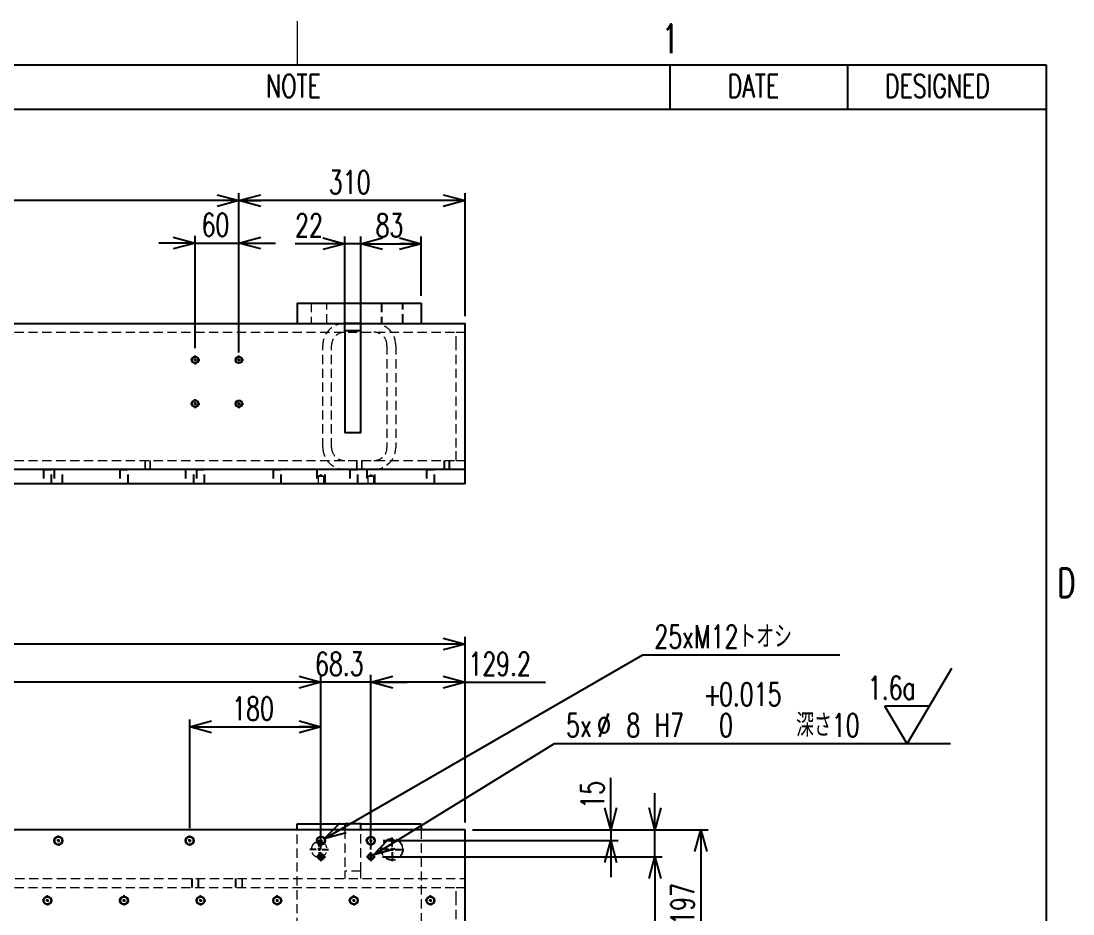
# Model space of a CAD drawing. Header units: millimetres. Extents: x 30 to 8380, y 30 to 5898.
# Drawn here: x 6905 to 8347, y 4663 to 5888 of the extents above; entities that cross this region are included whole.
import ezdxf

# ---------------------------------------------------------------- set-up
doc = ezdxf.new("R2010")
doc.units = ezdxf.units.MM
doc.header["$LTSCALE"] = 10
doc.linetypes.add('HIDDEN', pattern=[1.905, 1.27, -0.635])
doc.layers.add('FORMAT', color=7, linetype='Continuous')
doc.styles.add('SLDTEXTSTYLE0', font='TXT', dxfattribs={"width": 0.7, "bigfont": 'bigfont'})
doc.dimstyles.new('SLDDIMSTYLE0', dxfattribs={"dimtxt": 36.380208, "dimasz": 30, "dimexe": 0, "dimexo": 0.0625, "dimgap": 9.095052, "dimtad": 0, "dimtih": 1, "dimtoh": 1, "dimdec": 6, "dimrnd": 1e-09, "dimzin": 12, "dimdsep": 46, "dimtxsty": 'SLDTEXTSTYLE0', "dimblk1": 'OPEN30', "dimblk2": 'OPEN30', "dimsah": 1, "dimcen": 0, "dimadec": 0, "dimazin": 3, "dimtfac": 1, "dimtdec": 3, "dimtofl": 0, "dimtmove": 0, "dimatfit": 3, "dimldrblk": 'OPEN30', "dimfxl": 1, "dimfrac": 2, "dimtolj": 1, "dimtzin": 12, "dimarcsym": 0})
doc.dimstyles.new('SLDDIMSTYLE1', dxfattribs={"dimtxt": 36.380208, "dimasz": 30, "dimexe": 0, "dimexo": 0.0625, "dimgap": 9.095052, "dimtad": 3, "dimrnd": 1e-09, "dimzin": 12, "dimdsep": 46, "dimtxsty": 'SLDTEXTSTYLE0', "dimblk1": 'OPEN30', "dimblk2": 'OPEN30', "dimsah": 1, "dimcen": 0.09, "dimadec": 0, "dimazin": 3, "dimtfac": 1, "dimtdec": 3, "dimtofl": 0, "dimtmove": 0, "dimatfit": 3, "dimldrblk": 'OPEN30', "dimfxl": 1, "dimfrac": 2, "dimtolj": 1, "dimtzin": 12, "dimarcsym": 0})
doc.dimstyles.new('SLDDIMSTYLE2', dxfattribs={"dimtxt": 36.380208, "dimasz": 30, "dimexe": 0, "dimexo": 0.0625, "dimgap": 9.095052, "dimtad": 3, "dimrnd": 1e-09, "dimzin": 12, "dimdsep": 46, "dimtxsty": 'SLDTEXTSTYLE0', "dimblk1": 'OPEN30', "dimblk2": 'OPEN30', "dimsah": 1, "dimcen": 0.09, "dimadec": 0, "dimazin": 3, "dimtfac": 1, "dimtdec": 3, "dimtmove": 0, "dimatfit": 0, "dimldrblk": 'OPEN30', "dimfxl": 1, "dimfrac": 2, "dimtolj": 1, "dimtzin": 12, "dimarcsym": 0})
doc.dimstyles.new('SLDDIMSTYLE5', dxfattribs={"dimtxt": 36.380208, "dimasz": 30, "dimexe": 0, "dimexo": 0.0625, "dimgap": 9.095052, "dimtad": 0, "dimtih": 1, "dimtoh": 1, "dimdec": 6, "dimrnd": 1e-09, "dimzin": 12, "dimdsep": 46, "dimtxsty": 'SLDTEXTSTYLE0', "dimblk1": 'OPEN30', "dimblk2": 'OPEN30', "dimsah": 1, "dimcen": 0, "dimadec": 0, "dimazin": 3, "dimtol": 1, "dimtp": 0.015, "dimtfac": 1, "dimtdec": 3, "dimtofl": 0, "dimtmove": 0, "dimatfit": 3, "dimldrblk": 'OPEN30', "dimfxl": 1, "dimfrac": 2, "dimtolj": 1, "dimtzin": 0, "dimarcsym": 0})
doc.dimstyles.new('SLDDIMSTYLE7', dxfattribs={"dimtxt": 36.380208, "dimasz": 30, "dimexe": 0, "dimexo": 0.0625, "dimgap": 9.095052, "dimtad": 3, "dimrnd": 1e-09, "dimzin": 12, "dimdsep": 46, "dimtxsty": 'SLDTEXTSTYLE0', "dimblk1": 'OPEN30', "dimblk2": 'OPEN30', "dimsah": 1, "dimcen": 0.09, "dimadec": 0, "dimazin": 3, "dimtol": 1, "dimtp": 0.1, "dimtm": 0.1, "dimtfac": 1, "dimtdec": 1, "dimtmove": 0, "dimatfit": 0, "dimldrblk": 'OPEN30', "dimfxl": 1, "dimfrac": 2, "dimtolj": 1, "dimarcsym": 0})

# ---------------------------------------------------------------- blocks, each defined once
blk = doc.blocks.new('SW_TABLEANNOTATION_0')
at = {"layer": 'FORMAT', "color": 0}
for p, q in [((360.5, 0), (1382.9, 0)), ((1382.9, 0), (1382.9, -60.6)), ((1382.9, 0), (1626.6, 0)), ((1626.6, 0), (1626.6, -60.6)), ((1626.6, 0), (1898.8, 0)), ((1898.8, 0), (1898.8, -60.6)), ((360.5, -60.6), (1382.9, -60.6)), ((1382.9, -60.6), (1626.6, -60.6)), ((1626.6, -60.6), (1898.8, -60.6))]:
    blk.add_line(p, q, dxfattribs=at)
at = {"layer": 'FORMAT', "color": 0, "char_height": 31.75, "attachment_point": 1, "style": 'SLDTEXTSTYLE0'}
for s, insert in [('NOTE', (829.4, -13.1)), ('DATE', (1462.4, -13.1)), ('DESIGNED', (1678, -13.1))]:
    blk.add_mtext(s, dxfattribs=dict(at, insert=insert))
blk = doc.blocks.new('_Open30')
at = {"color": 0, "linetype": 'ByBlock', "lineweight": -2}
for p, q in [((-1, 0.267949), (0, 0)), ((0, 0), (-1, -0.267949)), ((0, 0), (-1, 0))]:
    blk.add_line(p, q, dxfattribs=at)
blk = doc.blocks.new('_D_26')
at = {"layer": 'FORMAT', "transparency": 16777216}
for p, q in [((2953.6, 4788.9), (2953.6, 5043.3)), ((7513.6, 5033.3), (2953.6, 5033.3)), ((7513.6, 4788.9), (7513.6, 5043.3))]:
    blk.add_line(p, q, dxfattribs=at)
at = {"layer": 'FORMAT', "transparency": 16777216, "xscale": 30, "yscale": 30, "rotation": 180}
blk.add_blockref('_Open30', (2953.6, 5033.3, 104), dxfattribs=at)
at = {"layer": 'FORMAT', "transparency": 16777216, "xscale": 30, "yscale": 30}
blk.add_blockref('_Open30', (7513.6, 5033.3, 104), dxfattribs=at)
at = {"layer": 'FORMAT', "transparency": 16777216, "insert": (5191.2, 5074.2), "char_height": 31.75, "attachment_point": 1, "style": 'SLDTEXTSTYLE0'}
blk.add_mtext('4560', dxfattribs=at)
blk = doc.blocks.new('_D_27')
at = {"layer": 'FORMAT', "transparency": 16777216}
for p, q in [((7384.4, 4751.9), (7384.4, 4991.2)), ((7513.6, 4788.9), (7513.6, 4991.2)), ((7513.6, 4981.2), (7384.4, 4981.2)), ((7513.6, 4981.2), (7623.9, 4981.2))]:
    blk.add_line(p, q, dxfattribs=at)
at = {"layer": 'FORMAT', "transparency": 16777216, "xscale": 30, "yscale": 30, "rotation": 180}
blk.add_blockref('_Open30', (7384.4, 4981.2, 104), dxfattribs=at)
at = {"layer": 'FORMAT', "transparency": 16777216, "xscale": 30, "yscale": 30}
blk.add_blockref('_Open30', (7513.6, 4981.2, 104), dxfattribs=at)
at = {"layer": 'FORMAT', "transparency": 16777216, "insert": (7518.1, 5022.1), "char_height": 31.75, "attachment_point": 1, "style": 'SLDTEXTSTYLE0'}
blk.add_mtext('129.2', dxfattribs=at)
blk = doc.blocks.new('_D_28')
at = {"layer": 'FORMAT', "transparency": 16777216}
for p, q in [((7316.1, 4757.9), (7316.1, 4991.2)), ((7384.4, 4757.9), (7384.4, 4991.2)), ((7316.1, 4981.2), (7266.1, 4981.2)), ((7384.4, 4981.2), (7316.1, 4981.2)), ((7384.4, 4981.2), (7434.4, 4981.2))]:
    blk.add_line(p, q, dxfattribs=at)
at = {"layer": 'FORMAT', "transparency": 16777216, "xscale": 30, "yscale": 30}
blk.add_blockref('_Open30', (7316.1, 4981.2, 104), dxfattribs=at)
at = {"layer": 'FORMAT', "transparency": 16777216, "xscale": 30, "yscale": 30, "rotation": 180}
blk.add_blockref('_Open30', (7384.4, 4981.2, 104), dxfattribs=at)
at = {"layer": 'FORMAT', "transparency": 16777216, "insert": (7307.9, 5022.1), "char_height": 31.75, "attachment_point": 1, "style": 'SLDTEXTSTYLE0'}
blk.add_mtext('68.3', dxfattribs=at)
blk = doc.blocks.new('_D_29')
at = {"layer": 'FORMAT', "transparency": 16777216}
for p, q in [((5336.1, 4757.9), (5336.1, 4991.2)), ((7316.1, 4757.9), (7316.1, 4991.2)), ((7316.1, 4981.2), (5336.1, 4981.2))]:
    blk.add_line(p, q, dxfattribs=at)
at = {"layer": 'FORMAT', "transparency": 16777216, "xscale": 30, "yscale": 30, "rotation": 180}
blk.add_blockref('_Open30', (5336.1, 4981.2, 104), dxfattribs=at)
at = {"layer": 'FORMAT', "transparency": 16777216, "xscale": 30, "yscale": 30}
blk.add_blockref('_Open30', (7316.1, 4981.2, 104), dxfattribs=at)
at = {"layer": 'FORMAT', "transparency": 16777216, "char_height": 31.75, "attachment_point": 1, "style": 'SLDTEXTSTYLE0'}
for s, insert in [('11xP180=', (6199.1, 5022.1)), ('1980', (6368.4, 5022.1))]:
    blk.add_mtext(s, dxfattribs=dict(at, insert=insert))
blk = doc.blocks.new('_D_30')
at = {"layer": 'FORMAT', "transparency": 16777216}
for p, q in [((7136.1, 4781), (7136.1, 4929.9)), ((7136.1, 4919.9), (7316.1, 4919.9)), ((7316.1, 4751.9), (7316.1, 4929.9))]:
    blk.add_line(p, q, dxfattribs=at)
at = {"layer": 'FORMAT', "transparency": 16777216, "xscale": 30, "yscale": 30, "rotation": 180}
blk.add_blockref('_Open30', (7136.1, 4919.9, 104), dxfattribs=at)
at = {"layer": 'FORMAT', "transparency": 16777216, "xscale": 30, "yscale": 30}
blk.add_blockref('_Open30', (7316.1, 4919.9, 104), dxfattribs=at)
at = {"layer": 'FORMAT', "transparency": 16777216, "insert": (7194.3, 4960.9), "char_height": 31.75, "attachment_point": 1, "style": 'SLDTEXTSTYLE0'}
blk.add_mtext('180', dxfattribs=at)
blk = doc.blocks.new('_D_31')
at = {"layer": 'FORMAT', "transparency": 16777216}
for p, q in [((7320.5, 4766.4), (7757.2, 5018.6)), ((7757.2, 5018.6), (8027.1, 5018.6))]:
    blk.add_line(p, q, dxfattribs=at)
at = {"layer": 'FORMAT', "transparency": 16777216, "xscale": 30, "yscale": 30, "rotation": 210}
blk.add_blockref('_Open30', (7320.5, 4766.4, 104), dxfattribs=at)
at = {"layer": 'FORMAT', "transparency": 16777216, "insert": (7773.1, 5059.5), "char_height": 31.75, "attachment_point": 1, "style": 'SLDTEXTSTYLE0'}
blk.add_mtext('25xM12トオシ', dxfattribs=at)
blk = doc.blocks.new('_D_36')
at = {"layer": 'FORMAT', "transparency": 16777216}
for p, q in [((7387.8, 4744), (7636.2, 4897)), ((7636.2, 4897), (8179.1, 4897))]:
    blk.add_line(p, q, dxfattribs=at)
at = {"layer": 'FORMAT', "transparency": 16777216, "xscale": 30, "yscale": 30, "rotation": 211.6396767758}
blk.add_blockref('_Open30', (7387.8, 4744, 104), dxfattribs=at)
at = {"layer": 'FORMAT', "transparency": 16777216, "attachment_point": 1, "style": 'SLDTEXTSTYLE0'}
for s, insert, char_height in [('+', (7840.4, 4980.3), 31.8), ('0.015', (7861.6, 4980.3), 31.75), ('5x', (7652, 4938), 31.75), ('%%c', (7694.4, 4938), 31.75), ('8', (7734.6, 4938), 31.8), ('H7', (7773.6, 4938), 31.75), ('0', (7861.6, 4938), 31.8), ('深さ10', (7967.4, 4938), 31.75)]:
    blk.add_mtext(s, dxfattribs=dict(at, insert=insert, char_height=char_height))
blk = doc.blocks.new('_D_37')
at = {"layer": 'FORMAT', "transparency": 16777216}
for p, q in [((7523.6, 4778.9), (7846.8, 4778.9)), ((7836.8, 4778.9), (7836.8, 4581.9)), ((7504, 4581.9), (7846.8, 4581.9))]:
    blk.add_line(p, q, dxfattribs=at)
at = {"layer": 'FORMAT', "transparency": 16777216, "xscale": 30, "yscale": 30}
for p, rotation in [((7836.8, 4778.9, 104), 90), ((7836.8, 4581.9, 104), 270)]:
    blk.add_blockref('_Open30', p, dxfattribs=dict(at, rotation=rotation))
at = {"layer": 'FORMAT', "transparency": 16777216, "insert": (7795.8, 4648.6), "char_height": 31.75, "attachment_point": 1, "rotation": 90, "style": 'SLDTEXTSTYLE0'}
blk.add_mtext('197', dxfattribs=at)
blk = doc.blocks.new('_D_59')
at = {"layer": 'FORMAT', "transparency": 16777216}
for p, q in [((7713.3, 4778.9), (7713.3, 4850)), ((7523.6, 4778.9), (7723.3, 4778.9)), ((7713.3, 4778.9), (7713.3, 4763.9)), ((7401.5, 4763.9), (7723.3, 4763.9)), ((7713.3, 4763.9), (7713.3, 4713.9))]:
    blk.add_line(p, q, dxfattribs=at)
at = {"layer": 'FORMAT', "transparency": 16777216, "xscale": 30, "yscale": 30}
for p, rotation in [((7713.3, 4778.9, 104), 270), ((7713.3, 4763.9, 104), 90)]:
    blk.add_blockref('_Open30', p, dxfattribs=dict(at, rotation=rotation))
at = {"layer": 'FORMAT', "transparency": 16777216, "insert": (7672.3, 4807.7), "char_height": 31.75, "attachment_point": 1, "rotation": 90, "style": 'SLDTEXTSTYLE0'}
blk.add_mtext('15', dxfattribs=at)
blk = doc.blocks.new('_D_80')
at = {"layer": 'FORMAT', "transparency": 16777216}
for p, q in [((7773.8, 4778.9), (7773.8, 4828.9)), ((7523.6, 4778.9), (7783.8, 4778.9)), ((7773.8, 4741.9), (7773.8, 4778.9)), ((7400.4, 4741.9), (7783.8, 4741.9)), ((7773.8, 4741.9), (7773.8, 4524))]:
    blk.add_line(p, q, dxfattribs=at)
at = {"layer": 'FORMAT', "transparency": 16777216, "xscale": 30, "yscale": 30}
for p, rotation in [((7773.8, 4778.9, 104), 270), ((7773.8, 4741.9, 104), 90)]:
    blk.add_blockref('_Open30', p, dxfattribs=dict(at, rotation=rotation))
at = {"layer": 'FORMAT', "transparency": 16777216, "char_height": 31.75, "attachment_point": 1, "rotation": 90, "style": 'SLDTEXTSTYLE0'}
for s, insert in [('±0.1', (7732.9, 4584.2)), ('37', (7732.9, 4524))]:
    blk.add_mtext(s, dxfattribs=dict(at, insert=insert))
blk = doc.blocks.new('SW_CENTERMARKSYMBOL_20')
at = {"layer": 'FORMAT', "color": 0}
for p, q in [((3664.3, 0), (3661.2, 0)), ((3668.3, 0), (3666.3, 0)), ((3668.3, 4), (3668.3, 7.1)), ((3668.3, 0), (3668.3, 2)), ((3668.3, 0), (3668.3, -2)), ((3668.3, 0), (3670.3, 0)), ((3672.3, 0), (3675.4, 0)), ((3844.3, 0), (3841.2, 0)), ((3848.3, 0), (3846.3, 0)), ((3848.3, 4), (3848.3, 7.1)), ((3848.3, 0), (3848.3, 2)), ((3848.3, 0), (3848.3, -2)), ((3848.3, 0), (3850.3, 0)), ((3852.3, 0), (3855.4, 0)), ((4024.3, 0), (4021.2, 0)), ((4028.3, 0), (4026.3, 0)), ((4028.3, 4), (4028.3, 7.1)), ((4028.3, 0), (4028.3, 2)), ((4028.3, 0), (4028.3, -2)), ((4028.3, 0), (4030.3, 0)), ((4032.3, 0), (4035.4, 0)), ((4092.6, 0), (4089.5, 0)), ((4096.6, 0), (4094.6, 0)), ((4096.6, 4), (4096.6, 7.1)), ((4096.6, 0), (4096.6, 2)), ((4096.6, 0), (4096.6, -2)), ((4096.6, 0), (4098.6, 0)), ((4100.6, 0), (4103.7, 0)), ((3668.3, -4), (3668.3, -7.1)), ((3848.3, -4), (3848.3, -7.1)), ((4028.3, -4), (4028.3, -7.1)), ((4096.6, -4), (4096.6, -7.1))]:
    blk.add_line(p, q, dxfattribs=at)
blk = doc.blocks.new('SW_CENTERMARKSYMBOL_21')
at = {"layer": 'FORMAT', "color": 0}
for p, q in [((3936, 1000), (3932.9, 1000)), ((3940, 1000), (3938, 1000)), ((3940, 1004), (3940, 1007.1)), ((3940, 1000), (3940, 1002)), ((3940, 1000), (3940, 998)), ((3940, 1000), (3942, 1000)), ((3940, 996), (3940, 992.9)), ((3944, 1000), (3947.1, 1000)), ((4041, 1000), (4037.9, 1000)), ((4045, 1000), (4043, 1000)), ((4045, 1004), (4045, 1007.1)), ((4045, 1000), (4045, 1002)), ((4045, 1000), (4045, 998)), ((4045, 1000), (4047, 1000)), ((4045, 996), (4045, 992.9)), ((4049, 1000), (4052.1, 1000)), ((4146, 1000), (4142.9, 1000)), ((4150, 1000), (4148, 1000)), ((4150, 1004), (4150, 1007.1)), ((4150, 1000), (4150, 1002)), ((4150, 1000), (4150, 998)), ((4150, 1000), (4152, 1000)), ((4150, 996), (4150, 992.9)), ((4154, 1000), (4157.1, 1000)), ((4251, 1000), (4247.9, 1000)), ((4255, 1000), (4253, 1000)), ((4255, 1004), (4255, 1007.1)), ((4255, 1000), (4255, 1002)), ((4255, 1000), (4255, 998)), ((4255, 1000), (4257, 1000)), ((4255, 996), (4255, 992.9)), ((4259, 1000), (4262.1, 1000)), ((4356, 1000), (4352.9, 1000)), ((4360, 1000), (4358, 1000)), ((4360, 1004), (4360, 1007.1)), ((4360, 1000), (4360, 1002)), ((4360, 1000), (4360, 998)), ((4360, 1000), (4362, 1000)), ((4360, 996), (4360, 992.9)), ((4364, 1000), (4367.1, 1000)), ((4461, 1000), (4457.9, 1000)), ((4465, 1000), (4463, 1000)), ((4465, 1004), (4465, 1007.1)), ((4465, 1000), (4465, 1002)), ((4465, 1000), (4465, 998)), ((4465, 1000), (4467, 1000)), ((4465, 996), (4465, 992.9)), ((4469, 1000), (4472.1, 1000))]:
    blk.add_line(p, q, dxfattribs=at)
blk = doc.blocks.new('SW_CENTERMARKSYMBOL_24')
at = {"layer": 'FORMAT', "color": 0}
for p, q in [((870, 4), (870, 16.25)), ((866, 0), (853.75, 0)), ((870, 0), (868, 0)), ((870, 0), (870, 2)), ((870, 0), (870, -2)), ((870, 0), (872, 0)), ((874, 0), (886.25, 0)), ((870, -4), (870, -16.25))]:
    blk.add_line(p, q, dxfattribs=at)
blk = doc.blocks.new('SW_CENTERMARKSYMBOL_25')
at = {"layer": 'FORMAT', "color": 0}
for p, q in [((866, 0), (857.25, 0)), ((870, 0), (868, 0)), ((870, 4), (870, 12.75)), ((870, 0), (870, 2)), ((870, 0), (870, -2)), ((870, 0), (872, 0)), ((874, 0), (882.75, 0)), ((870, -4), (870, -12.75))]:
    blk.add_line(p, q, dxfattribs=at)
blk = doc.blocks.new('SW_CENTERMARKSYMBOL_33')
at = {"layer": 'FORMAT', "color": 0}
for p, q in [((-4, 0), (-6, 0)), ((0, 0), (-2, 0)), ((0, 4), (0, 6)), ((0, 0), (0, 2)), ((0, 0), (0, -2)), ((0, 0), (2, 0)), ((4, 0), (6, 0)), ((0, -4), (0, -6))]:
    blk.add_line(p, q, dxfattribs=at)
blk = doc.blocks.new('SW_CENTERMARKSYMBOL_34')
at = {"layer": 'FORMAT', "color": 0}
for p, q in [((-4, 0), (-6, 0)), ((0, 0), (-2, 0)), ((0, 4), (0, 6)), ((0, 0), (0, 2)), ((0, 0), (0, -2)), ((0, 0), (2, 0)), ((4, 0), (6, 0)), ((0, -4), (0, -6))]:
    blk.add_line(p, q, dxfattribs=at)
blk = doc.blocks.new('SW_SFSYMBOL_3')
at = {"layer": 'FORMAT', "color": 0}
for p, q in [((54, -52), (115.3, 52)), ((54, -52), (23.3, 0)), ((84.6, 0), (23.3, 0))]:
    blk.add_line(p, q, dxfattribs=at)
at = {"layer": 'FORMAT', "color": 0, "insert": (0, 40.9), "char_height": 31.75, "attachment_point": 1, "style": 'SLDTEXTSTYLE0'}
blk.add_mtext('1.6a', dxfattribs=at)
blk = doc.blocks.new('SW_DOWELSYMBOL_6')
at = {"linetype": 'Continuous', "lineweight": 18}
h = blk.add_hatch(color=0, dxfattribs=at)
edge = h.paths.add_edge_path(flags=0)
edge.add_arc((0, 0), 4, 180, 270)
edge.add_line((0, -4), (0, 0))
edge.add_line((0, 0), (-4, 0))
h = blk.add_hatch(color=0, dxfattribs=at)
edge = h.paths.add_edge_path(flags=0)
edge.add_arc((0, 0), 4, 0, 90)
edge.add_line((0, 4), (0, 0))
edge.add_line((0, 0), (4, 0))
at = {"layer": 'FORMAT', "color": 0}
blk.add_circle((0, 0), 4, dxfattribs=at)
blk = doc.blocks.new('SW_DOWELSYMBOL_7')
at = {"linetype": 'Continuous', "lineweight": 18}
h = blk.add_hatch(color=0, dxfattribs=at)
edge = h.paths.add_edge_path(flags=0)
edge.add_arc((0, 0), 4, 180, 270)
edge.add_line((0, -4), (0, 0))
edge.add_line((0, 0), (-4, 0))
h = blk.add_hatch(color=0, dxfattribs=at)
edge = h.paths.add_edge_path(flags=0)
edge.add_arc((0, 0), 4, 0, 90)
edge.add_line((0, 4), (0, 0))
edge.add_line((0, 0), (4, 0))
at = {"layer": 'FORMAT', "color": 0}
blk.add_circle((0, 0), 4, dxfattribs=at)
blk = doc.blocks.new('_D_132')
at = {"layer": 'FORMAT', "transparency": 16777216}
for p, q in [((7203.6, 5439.2), (7203.6, 5651.4)), ((7513.6, 5641.4), (7203.6, 5641.4)), ((7513.6, 5482.9), (7513.6, 5651.4))]:
    blk.add_line(p, q, dxfattribs=at)
at = {"layer": 'FORMAT', "transparency": 16777216, "xscale": 30, "yscale": 30, "rotation": 180}
blk.add_blockref('_Open30', (7203.6, 5641.4, 530), dxfattribs=at)
at = {"layer": 'FORMAT', "transparency": 16777216, "xscale": 30, "yscale": 30}
blk.add_blockref('_Open30', (7513.6, 5641.4, 530), dxfattribs=at)
at = {"layer": 'FORMAT', "transparency": 16777216, "insert": (7326.8, 5682.4), "char_height": 31.75, "attachment_point": 1, "style": 'SLDTEXTSTYLE0'}
blk.add_mtext('310', dxfattribs=at)
blk = doc.blocks.new('_D_133')
at = {"layer": 'FORMAT', "transparency": 16777216}
for p, q in [((6228.6, 5439.2), (6228.6, 5651.4)), ((7203.6, 5641.4), (6228.6, 5641.4)), ((7203.6, 5439.2), (7203.6, 5651.4))]:
    blk.add_line(p, q, dxfattribs=at)
at = {"layer": 'FORMAT', "transparency": 16777216, "xscale": 30, "yscale": 30, "rotation": 180}
blk.add_blockref('_Open30', (6228.6, 5641.4, 530), dxfattribs=at)
at = {"layer": 'FORMAT', "transparency": 16777216, "xscale": 30, "yscale": 30}
blk.add_blockref('_Open30', (7203.6, 5641.4, 530), dxfattribs=at)
at = {"layer": 'FORMAT', "transparency": 16777216, "insert": (6684.3, 5682.4), "char_height": 31.75, "attachment_point": 1, "style": 'SLDTEXTSTYLE0'}
blk.add_mtext('975', dxfattribs=at)
blk = doc.blocks.new('_D_141')
at = {"layer": 'FORMAT', "transparency": 16777216}
for p, q in [((7143.6, 5583.1), (7093.6, 5583.1)), ((7143.6, 5439.2), (7143.6, 5593.1)), ((7143.6, 5583.1), (7203.6, 5583.1)), ((7203.6, 5432.9), (7203.6, 5593.1)), ((7203.6, 5583.1), (7253.6, 5583.1))]:
    blk.add_line(p, q, dxfattribs=at)
at = {"layer": 'FORMAT', "transparency": 16777216, "xscale": 30, "yscale": 30}
blk.add_blockref('_Open30', (7143.6, 5583.1, 530), dxfattribs=at)
at = {"layer": 'FORMAT', "transparency": 16777216, "xscale": 30, "yscale": 30, "rotation": 180}
blk.add_blockref('_Open30', (7203.6, 5583.1, 530), dxfattribs=at)
at = {"layer": 'FORMAT', "transparency": 16777216, "insert": (7152.4, 5624), "char_height": 31.75, "attachment_point": 1, "style": 'SLDTEXTSTYLE0'}
blk.add_mtext('60', dxfattribs=at)
blk = doc.blocks.new('_D_146')
at = {"layer": 'FORMAT', "transparency": 16777216}
for p, q in [((7348.6, 5582.2), (7280.7, 5582.2)), ((7348.6, 5472.9), (7348.6, 5592.2)), ((7370.6, 5582.2), (7348.6, 5582.2)), ((7370.6, 5472.9), (7370.6, 5592.2)), ((7370.6, 5582.2), (7420.6, 5582.2))]:
    blk.add_line(p, q, dxfattribs=at)
at = {"layer": 'FORMAT', "transparency": 16777216, "xscale": 30, "yscale": 30}
blk.add_blockref('_Open30', (7348.6, 5582.2, 530), dxfattribs=at)
at = {"layer": 'FORMAT', "transparency": 16777216, "xscale": 30, "yscale": 30, "rotation": 180}
blk.add_blockref('_Open30', (7370.6, 5582.2, 530), dxfattribs=at)
at = {"layer": 'FORMAT', "transparency": 16777216, "insert": (7280.7, 5623.2), "char_height": 31.75, "attachment_point": 1, "style": 'SLDTEXTSTYLE0'}
blk.add_mtext('22', dxfattribs=at)
blk = doc.blocks.new('_D_147')
at = {"layer": 'FORMAT', "transparency": 16777216}
for p, q in [((7370.6, 5472.9), (7370.6, 5592.2)), ((7370.6, 5582.2), (7453.6, 5582.2)), ((7453.6, 5510.9), (7453.6, 5592.2))]:
    blk.add_line(p, q, dxfattribs=at)
at = {"layer": 'FORMAT', "transparency": 16777216, "xscale": 30, "yscale": 30, "rotation": 180}
blk.add_blockref('_Open30', (7370.6, 5582.2, 530), dxfattribs=at)
at = {"layer": 'FORMAT', "transparency": 16777216, "xscale": 30, "yscale": 30}
blk.add_blockref('_Open30', (7453.6, 5582.2, 530), dxfattribs=at)
at = {"layer": 'FORMAT', "transparency": 16777216, "insert": (7390.9, 5623.2), "char_height": 31.75, "attachment_point": 1, "style": 'SLDTEXTSTYLE0'}
blk.add_mtext('83', dxfattribs=at)
blk = doc.blocks.new('SW_CENTERMARKSYMBOL_90')
at = {"layer": 'FORMAT', "color": 0}
for p, q in [((0, 60), (-2, 60)), ((0, 64), (0, 66.25)), ((0, 60), (0, 62)), ((0, 60), (0, 58)), ((0, 60), (2, 60)), ((4, 60), (6.25, 60)), ((-4, 0), (-5.4, 0)), ((0, 0), (-2, 0)), ((0, 0), (-2, 0)), ((0, 4), (0, 5.4)), ((0, 0), (0, 2)), ((0, 0), (0, 2)), ((0, 0), (0, -2)), ((0, 0), (2, 0)), ((0, 0), (0, -2)), ((0, 0), (2, 0)), ((4, 0), (6.25, 0)), ((0, -4), (0, -6.25))]:
    blk.add_line(p, q, dxfattribs=at)
blk = doc.blocks.new('SW_CENTERMARKSYMBOL_99')
at = {"layer": 'FORMAT', "color": 0}
for p, q in [((0, 60), (-2, 60)), ((0, 64), (0, 66.25)), ((0, 60), (0, 62)), ((0, 60), (0, 58)), ((0, 60), (2, 60)), ((4, 60), (6.25, 60)), ((0, 0), (-2, 0)), ((0, 0), (0, 2)), ((0, 0), (0, -2)), ((0, 0), (2, 0)), ((4, 0), (6.25, 0)), ((0, -4), (0, -6.25))]:
    blk.add_line(p, q, dxfattribs=at)
blk = doc.blocks.new('SW_CENTERMARKSYMBOL_100')
at = {"layer": 'FORMAT', "color": 0}
for p, q in [((-4, 0), (-6.25, 0)), ((0, 0), (-2, 0)), ((0, 4), (0, 6.25)), ((0, 0), (0, 2)), ((0, 0), (0, -2)), ((0, 0), (2, 0)), ((4, 0), (6.25, 0)), ((0, -4), (0, -6.25))]:
    blk.add_line(p, q, dxfattribs=at)
blk = doc.blocks.new('SW_CENTERMARKSYMBOL_101')
at = {"layer": 'FORMAT', "color": 0}
for p, q in [((-4, 0), (-6.25, 0)), ((0, 0), (-2, 0)), ((0, 4), (0, 6.25)), ((0, 0), (0, 2)), ((0, 0), (0, -2)), ((0, 0), (2, 0)), ((4, 0), (6.25, 0)), ((0, -4), (0, -6.25))]:
    blk.add_line(p, q, dxfattribs=at)

msp = doc.modelspace()

# ---------------------------------------------------------------- linework, layer by layer
at = {"color": 7, "linetype": 'Continuous', "lineweight": 25}
for p, q in [((7283.5727932, 5500.923041), (7283.5727932, 5472.923041)), ((7283.5727932, 5500.923041), (7453.5727932, 5500.923041)), ((7453.5727932, 5500.923041), (7453.5727932, 5472.923041)), ((6583.5727932, 5472.923041), (7283.5727932, 5472.923041)), ((7283.5727932, 5472.923041), (7453.5727932, 5472.923041)), ((7370.5727932, 5472.923041), (7348.5727932, 5472.923041)), ((7348.5727932, 5462.923041), (7348.5727932, 5472.923041)), ((7370.5727932, 5462.923041), (7370.5727932, 5472.923041)), ((7453.5727932, 5472.923041), (7513.5727932, 5472.923041)), ((7513.5727932, 5442.923041), (7513.5727932, 5472.923041)), ((7370.5727932, 5462.923041), (7348.5727932, 5462.923041)), ((7348.5727932, 5462.923041), (7348.5727932, 5322.923041)), ((7370.5727932, 5322.923041), (7370.5727932, 5462.923041)), ((7513.5727932, 5302.923041), (7513.5727932, 5442.923041)), ((7370.5727932, 5322.923041), (7348.5727932, 5322.923041)), ((7513.5727932, 5272.923041), (7513.5727932, 5302.923041)), ((7513.5727932, 5272.923041), (2953.5727932, 5272.923041)), ((6935.9786788, 5272.924041), (6946.1669075, 5272.924041)), ((7040.9786788, 5272.924041), (7051.1669075, 5272.924041)), ((7145.9786788, 5272.924041), (7156.1669075, 5272.924041)), ((7250.9786788, 5272.924041), (7261.1669075, 5272.924041)), ((7355.9786788, 5272.924041), (7366.1669075, 5272.924041)), ((7460.9786788, 5272.924041), (7471.1669075, 5272.924041)), ((7513.5727932, 5252.923041), (7513.5727932, 5272.923041)), ((7513.5727932, 5252.923041), (2953.5727932, 5252.923041)), ((7513.5727932, 4778.8972603), (2953.5727932, 4778.8972603)), ((7283.5727932, 4786.8972603), (7348.5727932, 4786.8972603)), ((7283.5727932, 4778.8972603), (7283.5727932, 4786.8972603)), ((7348.5727932, 4786.8972603), (7348.5727932, 4778.8972603)), ((7370.5727932, 4786.8972603), (7348.5727932, 4786.8972603)), ((7370.5727932, 4786.8972603), (7453.5727932, 4786.8972603)), ((7370.5727932, 4778.8972603), (7370.5727932, 4786.8972603)), ((7453.5727932, 4786.8972603), (7453.5727932, 4778.8972603)), ((7513.5727932, 4628.8972603), (7513.5727932, 4778.8972603))]:
    msp.add_line(p, q, dxfattribs=at)
at = {"color": 7, "linetype": 'HIDDEN', "lineweight": 18}
for p, q in [((7302.8227932, 5500.923041), (7302.8227932, 5472.923041)), ((7324.3227932, 5472.923041), (7324.3227932, 5500.923041)), ((7398.5727932, 5500.923041), (7398.5727932, 5472.923041)), ((7399.3227932, 5500.923041), (7399.3227932, 5472.923041)), ((7427.8227932, 5472.923041), (7427.8227932, 5500.923041)), ((7428.5727932, 5472.923041), (7428.5727932, 5500.923041)), ((2933.5727932, 5460.923041), (7513.5727932, 5460.923041)), ((7501.5727932, 5460.923041), (7513.5727932, 5460.923041)), ((7501.5727932, 5442.923041), (7501.5727932, 5460.923041)), ((7318.5727932, 5302.923041), (7318.5727932, 5442.923041)), ((7330.5727932, 5302.923041), (7330.5727932, 5442.923041)), ((7406.5727932, 5442.923041), (7406.5727932, 5302.923041)), ((7418.5727932, 5442.923041), (7418.5727932, 5302.923041)), ((7501.5727932, 5302.923041), (7501.5727932, 5442.923041)), ((7501.5727932, 5284.923041), (7501.5727932, 5302.923041)), ((2933.5727932, 5284.923041), (7513.5727932, 5284.923041)), ((7074.5727932, 5284.923041), (7074.5727932, 5272.923041)), ((7075.1727932, 5284.923041), (7075.1727932, 5272.923041)), ((7081.9727932, 5272.923041), (7081.9727932, 5284.923041)), ((7082.5727932, 5272.923041), (7082.5727932, 5284.923041)), ((7364.5727932, 5284.923041), (7364.5727932, 5272.923041)), ((7365.1727932, 5284.923041), (7365.1727932, 5272.923041)), ((7371.9727932, 5272.923041), (7371.9727932, 5284.923041)), ((7372.5727932, 5272.923041), (7372.5727932, 5284.923041)), ((7484.5727932, 5284.923041), (7484.5727932, 5272.923041)), ((7485.1727932, 5284.923041), (7485.1727932, 5272.923041)), ((7491.9727932, 5272.923041), (7491.9727932, 5284.923041)), ((7492.5727932, 5272.923041), (7492.5727932, 5284.923041)), ((7501.5727932, 5284.923041), (7513.5727932, 5284.923041)), ((6935.0727932, 5272.923041), (6935.0727932, 5252.923041)), ((6935.9727932, 5272.923041), (6935.9727932, 5252.923041)), ((6946.1727932, 5252.923041), (6946.1727932, 5272.923041)), ((6947.0727932, 5252.923041), (6947.0727932, 5272.923041)), ((6950.0727932, 5272.923041), (6950.0727932, 5252.923041)), ((6950.9727932, 5272.923041), (6950.9727932, 5252.923041)), ((6961.1727932, 5252.923041), (6961.1727932, 5272.923041)), ((6962.0727932, 5252.923041), (6962.0727932, 5272.923041)), ((7040.0727932, 5272.923041), (7040.0727932, 5252.923041)), ((7040.9727932, 5272.923041), (7040.9727932, 5252.923041)), ((7051.1727932, 5252.923041), (7051.1727932, 5272.923041)), ((7052.0727932, 5252.923041), (7052.0727932, 5272.923041)), ((7130.0727932, 5272.923041), (7130.0727932, 5252.923041)), ((7130.9727932, 5272.923041), (7130.9727932, 5252.923041)), ((7141.1727932, 5252.923041), (7141.1727932, 5272.923041)), ((7142.0727932, 5252.923041), (7142.0727932, 5272.923041)), ((7145.0727932, 5272.923041), (7145.0727932, 5252.923041)), ((7145.9727932, 5272.923041), (7145.9727932, 5252.923041)), ((7156.1727932, 5252.923041), (7156.1727932, 5272.923041)), ((7157.0727932, 5252.923041), (7157.0727932, 5272.923041)), ((7250.0727932, 5272.923041), (7250.0727932, 5252.923041)), ((7250.9727932, 5272.923041), (7250.9727932, 5252.923041)), ((7261.1727932, 5252.923041), (7261.1727932, 5272.923041)), ((7262.0727932, 5252.923041), (7262.0727932, 5272.923041)), ((7310.0727932, 5272.923041), (7310.0727932, 5252.923041)), ((7310.9727932, 5272.923041), (7310.9727932, 5252.923041)), ((7316.0727932, 5265.3264835), (7312.0727932, 5262.923041)), ((7320.0727932, 5262.923041), (7316.0727932, 5265.3264835)), ((7321.1727932, 5252.923041), (7321.1727932, 5272.923041)), ((7322.0727932, 5252.923041), (7322.0727932, 5272.923041)), ((7355.0727932, 5272.923041), (7355.0727932, 5252.923041)), ((7355.9727932, 5272.923041), (7355.9727932, 5252.923041)), ((7366.1727932, 5252.923041), (7366.1727932, 5272.923041)), ((7367.0727932, 5252.923041), (7367.0727932, 5272.923041)), ((7378.3727932, 5272.923041), (7378.3727932, 5252.923041)), ((7379.2727932, 5272.923041), (7379.2727932, 5252.923041)), ((7384.3727932, 5265.3264835), (7380.3727932, 5262.923041)), ((7388.3727932, 5262.923041), (7384.3727932, 5265.3264835)), ((7389.4727932, 5252.923041), (7389.4727932, 5272.923041)), ((7390.3727932, 5252.923041), (7390.3727932, 5272.923041)), ((7460.0727932, 5272.923041), (7460.0727932, 5252.923041)), ((7460.9727932, 5272.923041), (7460.9727932, 5252.923041)), ((7471.1727932, 5252.923041), (7471.1727932, 5272.923041)), ((7472.0727932, 5252.923041), (7472.0727932, 5272.923041)), ((7320.0727932, 5262.923041), (7312.0727932, 5262.923041)), ((7312.0727932, 5262.923041), (7312.0727932, 5252.923041)), ((7320.0727932, 5252.923041), (7320.0727932, 5262.923041)), ((7388.3727932, 5262.923041), (7380.3727932, 5262.923041)), ((7380.3727932, 5262.923041), (7380.3727932, 5252.923041)), ((7388.3727932, 5252.923041), (7388.3727932, 5262.923041)), ((7283.5727932, 4511.8972603), (7283.5727932, 4778.8972603)), ((7348.5727932, 4778.8972603), (7348.5727932, 4721.8972603)), ((7370.5727932, 4721.8972603), (7370.5727932, 4778.8972603)), ((7453.5727932, 4778.8972603), (7453.5727932, 4511.8972603)), ((7370.5727932, 4721.8972603), (7348.5727932, 4721.8972603)), ((7348.5727932, 4721.8972603), (7348.5727932, 4711.8972603)), ((7370.5727932, 4711.8972603), (7370.5727932, 4721.8972603)), ((2953.5727932, 4711.8972603), (7513.5727932, 4711.8972603)), ((7138.5727932, 4711.8972603), (7138.5727932, 4699.8972603)), ((7139.3227932, 4711.8972603), (7139.3227932, 4699.8972603)), ((7147.8227932, 4699.8972603), (7147.8227932, 4711.8972603)), ((7148.5727932, 4699.8972603), (7148.5727932, 4711.8972603)), ((7198.5727932, 4711.8972603), (7198.5727932, 4699.8972603)), ((7199.3227932, 4711.8972603), (7199.3227932, 4699.8972603)), ((7207.8227932, 4699.8972603), (7207.8227932, 4711.8972603)), ((7208.5727932, 4699.8972603), (7208.5727932, 4711.8972603)), ((2933.5727932, 4699.8972603), (7513.5727932, 4699.8972603)), ((7501.5727932, 4699.8972603), (7513.5727932, 4699.8972603)), ((7501.5727932, 4681.8972603), (7501.5727932, 4699.8972603)), ((7501.5727932, 4541.8972603), (7501.5727932, 4681.8972603))]:
    msp.add_line(p, q, dxfattribs=at)
at = {"color": 7, "linetype": 'Continuous', "lineweight": 18}
for centre, radius in [((7143.5727932, 5422.923041), 5), ((7203.5727932, 5422.923041), 5), ((7143.5727932, 5362.923041), 5), ((7203.5727932, 5362.923041), 5), ((6956.0727932, 4763.8972603), 6), ((7136.0727932, 4763.8972603), 6), ((7316.0727932, 4763.8972603), 6), ((7384.3727932, 4763.8972603), 6), ((6941.0727932, 4681.8972603), 6), ((7046.0727932, 4681.8972603), 6), ((7151.0727932, 4681.8972603), 6), ((7256.0727932, 4681.8972603), 6), ((7361.0727932, 4681.8972603), 6), ((7466.0727932, 4681.8972603), 6)]:
    msp.add_circle(centre, radius, dxfattribs=at)
at = {"color": 7, "linetype": 'Continuous', "lineweight": 25}
for centre, radius in [((7143.5727932, 5422.923041), 4.25), ((7203.5727932, 5422.923041), 4.25), ((7143.5727932, 5362.923041), 4.25), ((7203.5727932, 5362.923041), 4.25), ((6956.0727932, 4763.8972603), 5.1), ((7136.0727932, 4763.8972603), 5.1), ((7316.0727932, 4763.8972603), 5.1), ((7384.3727932, 4763.8972603), 5.1), ((7316.0727932, 4741.8972603), 4), ((7384.3727932, 4741.8972603), 4), ((6941.0727932, 4681.8972603), 5.1), ((7046.0727932, 4681.8972603), 5.1), ((7151.0727932, 4681.8972603), 5.1), ((7256.0727932, 4681.8972603), 5.1), ((7361.0727932, 4681.8972603), 5.1), ((7466.0727932, 4681.8972603), 5.1)]:
    msp.add_circle(centre, radius, dxfattribs=at)
at = {"color": 7, "linetype": 'HIDDEN', "lineweight": 18}
for radius in [15, 14.25]:
    msp.add_circle((7413.5727932, 4751.8972603), radius, dxfattribs=at)
for centre, radius, start, end in [((7348.5727932, 5442.923041), 30, 90, 180), ((7388.5727932, 5442.923041), 30, 0, 90), ((7348.5727932, 5442.923041), 18, 90, 180), ((7388.5727932, 5442.923041), 18, 0, 90), ((7348.5727932, 5302.923041), 30, 180, 270), ((7348.5727932, 5302.923041), 18, 180, 270), ((7388.5727932, 5302.923041), 30, 270, 0), ((7388.5727932, 5302.923041), 18, 270, 0), ((7313.5727932, 4751.8972603), 10.75, 102.7360247468, 270), ((7313.5727932, 4751.8972603), 10.75, 270, 53.7273973892)]:
    msp.add_arc(centre, radius, start, end, dxfattribs=at)
at = {"color": 7, "linetype": 'Continuous', "lineweight": 25}
msp.add_arc((7313.5727932, 4751.8972603), 10.75, 53.7273973892, 102.7360247468, dxfattribs=at)
at = {"color": 7, "linetype": 'HIDDEN', "lineweight": 18}
for points in [[(6935.9727932, 4681.8972603), (6935.9727932, 4681.9789093), (6935.9747528, 4682.0605583), (6935.9786788, 4682.1422072)], [(7040.9727932, 4681.8972603), (7040.9727932, 4681.9789093), (7040.9747528, 4682.0605583), (7040.9786788, 4682.1422072)], [(7145.9727932, 4681.8972603), (7145.9727932, 4681.9789093), (7145.9747528, 4682.0605583), (7145.9786788, 4682.1422072)], [(7250.9727932, 4681.8972603), (7250.9727932, 4681.9789093), (7250.9747528, 4682.0605583), (7250.9786788, 4682.1422072)], [(7355.9727932, 4681.8972603), (7355.9727932, 4681.9789093), (7355.9747528, 4682.0605583), (7355.9786788, 4682.1422072)], [(7460.9727932, 4681.8972603), (7460.9727932, 4681.9789093), (7460.9747528, 4682.0605583), (7460.9786788, 4682.1422072)]]:
    msp.add_open_spline(points, degree=3, dxfattribs=at)
at = {"layer": 'FORMAT', "linetype": 'Continuous', "lineweight": 18}
msp.add_line((7283.75, 5827.5), (7283.75, 5887.5), dxfattribs=at)
at = {"layer": 'FORMAT', "linetype": 'Continuous', "lineweight": 25}
for p, q in [((100, 5827.5), (8310, 5827.5)), ((8310, 5827.5), (8310, 100))]:
    msp.add_line(p, q, dxfattribs=at)

# ---------------------------------------------------------------- block references
at = {"layer": 'FORMAT'}
for name, p in [('SW_TABLEANNOTATION_0', (6411.2254792, 5827.5)), ('SW_CENTERMARKSYMBOL_90', (7203.5727932, 5362.923041)), ('SW_CENTERMARKSYMBOL_99', (7203.5727932, 5362.923041)), ('SW_CENTERMARKSYMBOL_100', (7143.5727932, 5422.923041)), ('SW_CENTERMARKSYMBOL_101', (7143.5727932, 5362.923041)), ('SW_SFSYMBOL_3', (8065.6438007, 4948.4054101)), ('SW_CENTERMARKSYMBOL_25', (6443.5727932, 4751.8972603)), ('SW_CENTERMARKSYMBOL_24', (6543.5727932, 4751.8972603)), ('SW_CENTERMARKSYMBOL_20', (3287.7727932, 4763.8972603)), ('SW_CENTERMARKSYMBOL_33', (7316.0727932, 4741.8972603)), ('SW_DOWELSYMBOL_7', (7316.0727932, 4741.8972603)), ('SW_CENTERMARKSYMBOL_34', (7384.3727932, 4741.8972603)), ('SW_DOWELSYMBOL_6', (7384.3727932, 4741.8972603)), ('SW_CENTERMARKSYMBOL_21', (3001.0727932, 3681.8972603))]:
    msp.add_blockref(name, p, dxfattribs=at)

# ---------------------------------------------------------------- texts
at = {"layer": 'FORMAT', "char_height": 39.6875, "attachment_point": 2, "style": 'SLDTEXTSTYLE0'}
for s, insert in [('1', (7794.8079423, 5883.1015409)), ('D', (8337.9329423, 5137.1640409))]:
    msp.add_mtext(s, dxfattribs=dict(at, insert=insert))

# ---------------------------------------------------------------- dimensions: what is measured, and where the dimension line sits
at = {"layer": 'FORMAT'}
for base, p1, p2, dimstyle, picture, middle in [((6228.5727932, 5641.4312844), (7203.5727932, 5429.173041), (6228.5727932, 5429.173041), 'SLDDIMSTYLE1', '_D_133', (6716.0727932, 5641.4312844)), ((7203.5727932, 5641.4312844), (7513.5727932, 5472.923041), (7203.5727932, 5429.173041), 'SLDDIMSTYLE1', '_D_132', (7358.5727932, 5641.4312844)), ((7203.5727932, 5583.1044406), (7143.5727932, 5429.173041), (7203.5727932, 5422.923041), 'SLDDIMSTYLE2', '_D_141', (7173.5727932, 5583.1044406)), ((7348.5727932, 5582.238826), (7370.5727932, 5462.923041), (7348.5727932, 5462.923041), 'SLDDIMSTYLE2', '_D_146', (7301.8202976, 5582.238826)), ((7453.5727932, 5582.238826), (7370.5727932, 5462.923041), (7453.5727932, 5500.923041), 'SLDDIMSTYLE1', '_D_147', (7412.0727932, 5582.238826)), ((2953.5727932, 5033.3004054), (7513.5727932, 4778.8972603), (2953.5727932, 4778.8972603), 'SLDDIMSTYLE1', '_D_26', (5233.5727932, 5033.3004054)), ((7316.0727932, 4981.1876676), (7384.3727932, 4747.8972603), (7316.0727932, 4747.8972603), 'SLDDIMSTYLE2', '_D_28', (7350.2227932, 4981.1876676)), ((7384.3727932, 4981.1876676), (7513.5727932, 4778.8972603), (7384.3727932, 4741.8972603), 'SLDDIMSTYLE1', '_D_27', (7570.9783318, 4981.1876676)), ((7316.0727932, 4919.9397408), (7136.0727932, 4770.9972603), (7316.0727932, 4741.8972603), 'SLDDIMSTYLE1', '_D_30', (7226.0727932, 4919.9397408))]:
    dim = msp.add_linear_dim(base=base, p1=p1, p2=p2, dimstyle=dimstyle, dxfattribs=at)
    dim.commit()
    dim.dimension.update_dxf_attribs({"geometry": picture, "text_midpoint": middle, "dimtype": 160})
dim = msp.add_diameter_dim_2p(p1=(7311.6560636, 4761.3472603), p2=(7320.4895227, 4766.4472603), text='25xM12トオシ\\P', dimstyle='SLDDIMSTYLE0', override={"dimpost": '<>'}, dxfattribs=at)
dim.commit()
dim.dimension.update_dxf_attribs({"geometry": '_D_31', "text_midpoint": (7900.1054058, 5039.7663887), "dimtype": 163})
dim = msp.add_linear_dim(base=(5336.0727932, 4981.1876676), p1=(7316.0727932, 4747.8972603), p2=(5336.0727932, 4747.8972603), text='11xP180=<>', dimstyle='SLDDIMSTYLE1', dxfattribs=at)
dim.commit()
dim.dimension.update_dxf_attribs({"geometry": '_D_29', "text_midpoint": (6326.0727932, 4981.1876676), "dimtype": 160})
dim = msp.add_diameter_dim_2p(p1=(7380.9673377, 4739.7989579), p2=(7387.7782487, 4743.9955627), text='5x<>H7深さ10    \\P', dimstyle='SLDDIMSTYLE5', dxfattribs=at)
dim.commit()
dim.dimension.update_dxf_attribs({"geometry": '_D_36', "text_midpoint": (7915.5659412, 4939.375239), "dimtype": 163})
for base, p1, p2, dimstyle, picture, middle in [((7713.2620461, 4763.8972603), (7513.5727932, 4778.8972603), (7391.4727932, 4763.8972603), 'SLDDIMSTYLE2', '_D_59', (7713.2620461, 4828.8772123)), ((7773.7821155, 4778.8972603), (7390.3727932, 4741.8972603), (7513.5727932, 4778.8972603), 'SLDDIMSTYLE7', '_D_80', (7773.7821155, 4608.7048459)), ((7836.7634265, 4581.8972603), (7513.5727932, 4778.8972603), (7493.9727932, 4581.8972603), 'SLDDIMSTYLE1', '_D_37', (7836.7634265, 4680.3972603))]:
    dim = msp.add_linear_dim(base=base, p1=p1, p2=p2, angle=90, dimstyle=dimstyle, dxfattribs=at)
    dim.commit()
    dim.dimension.update_dxf_attribs({"geometry": picture, "text_midpoint": middle, "dimtype": 160})

doc.saveas('drawing.dxf')
